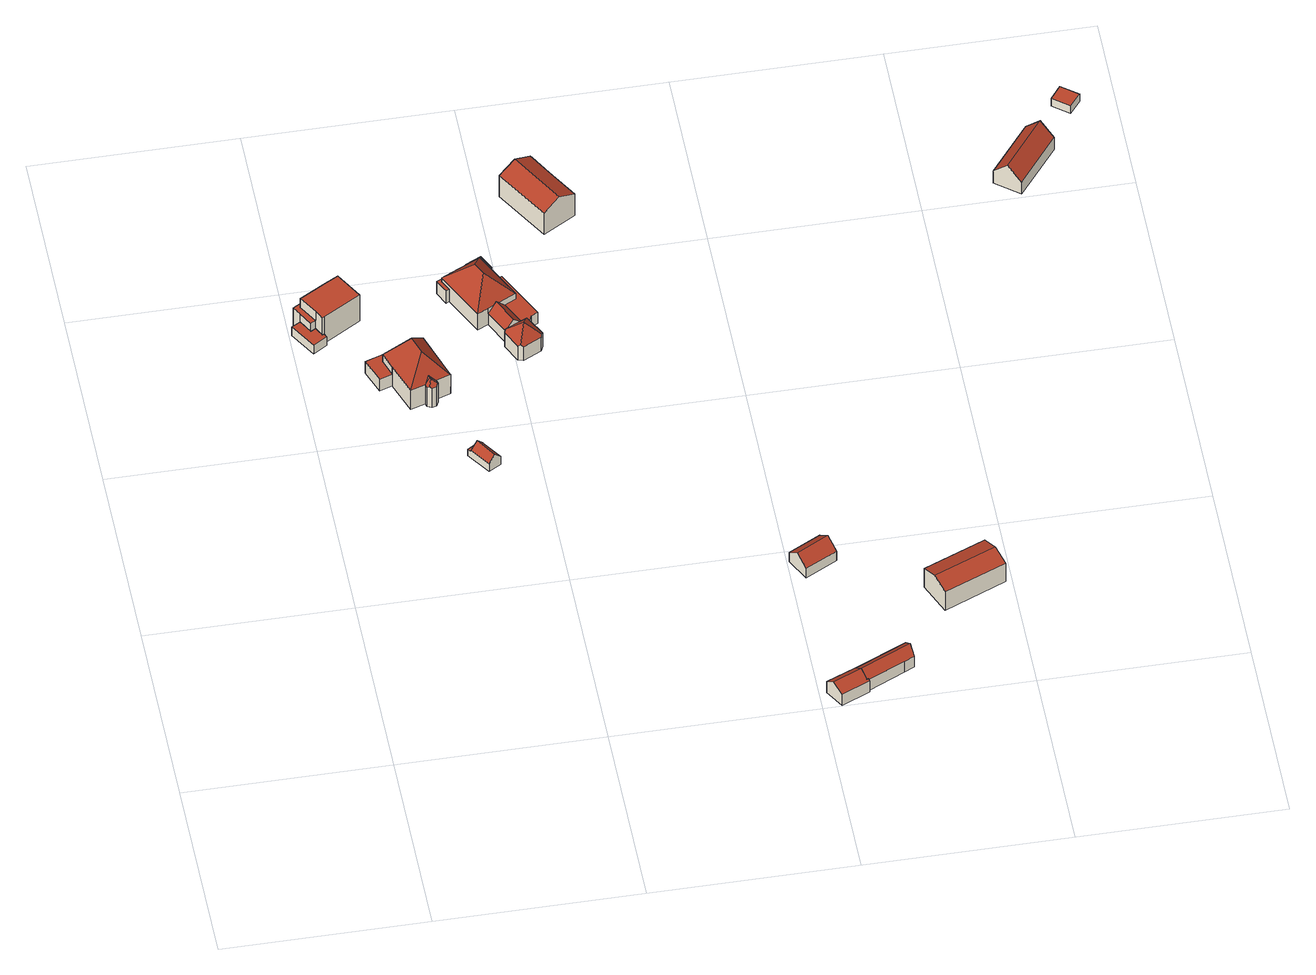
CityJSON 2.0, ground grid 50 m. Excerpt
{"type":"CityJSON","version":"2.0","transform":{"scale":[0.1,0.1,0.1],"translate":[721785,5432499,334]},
"CityObjects":{
"building1":{"type":"Building","attributes":{"Gemeindeschluessel":"09362000","HoeheDach":"337.621","HoeheGrund":"334.670","Methode":"1000","NiedrigsteTraufeDesGebaeudes":"337.621","Geometrietyp2DReferenz":"3000","measuredHeight":2.95,"function":"31001_2000","roofType":"1000"},"geometry":[{"type":"Solid","lod":"2","boundaries":[[[[0,1,2,3]],[[2,4,5,6,7,8,9,3]],[[10,11,9,8]],[[12,13,5,4]],[[14,15,7,6]],[[11,0,3,9]],[[13,14,6,5]],[[0,11,10,15,14,13,12,1]],[[1,12,4,2]],[[15,10,8,7]]]],"semantics":{"surfaces":[{"type":"WallSurface","Flaeche":"7.631","Z_MAX":"2.951","Z_MAX_ASL":"337.621","Z_MIN":"0.000","Z_MIN_ASL":"334.670"},{"type":"GroundSurface","Flaeche":"24.225","Z_MAX":"0.000","Z_MAX_ASL":"334.670","Z_MIN":"0.000","Z_MIN_ASL":"334.670"},{"type":"WallSurface","Flaeche":"11.327","Z_MAX":"2.951","Z_MAX_ASL":"337.621","Z_MIN":"0.000","Z_MIN_ASL":"334.670"},{"type":"WallSurface","Flaeche":"3.471","Z_MAX":"2.951","Z_MAX_ASL":"337.621","Z_MIN":"0.000","Z_MIN_ASL":"334.670"},{"type":"WallSurface","Flaeche":"22.497","Z_MAX":"2.951","Z_MAX_ASL":"337.621","Z_MIN":"0.000","Z_MIN_ASL":"334.670"},{"type":"WallSurface","Flaeche":"4.001","Z_MAX":"2.951","Z_MAX_ASL":"337.621","Z_MIN":"0.000","Z_MIN_ASL":"334.670"},{"type":"WallSurface","Flaeche":"12.254","Z_MAX":"2.951","Z_MAX_ASL":"337.621","Z_MIN":"0.000","Z_MIN_ASL":"334.670"},{"type":"RoofSurface","Dachneigung":"90.000","Dachorientierung":"-1.000","Flaeche":"24.225","Z_MAX":"2.951","Z_MAX_ASL":"337.621","Z_MIN":"2.951","Z_MIN_ASL":"337.621"},{"type":"WallSurface","Flaeche":"1.031","Z_MAX":"2.951","Z_MAX_ASL":"337.621","Z_MIN":"0.000","Z_MIN_ASL":"334.670"},{"type":"WallSurface","Flaeche":"7.288","Z_MAX":"2.951","Z_MAX_ASL":"337.621","Z_MIN":"0.000","Z_MIN_ASL":"334.670"}],"values":[[0,1,2,3,4,5,6,7,8,9]]}}]},
"building2":{"type":"Building","attributes":{"Gemeindeschluessel":"09362000","HoeheDach":"343.260","HoeheGrund":"334.460","Methode":"2000","NiedrigsteTraufeDesGebaeudes":"340.330","Geometrietyp2DReferenz":"3000","measuredHeight":8.8,"function":"31001_1000","roofType":"1000"},"address":[{"Country":"Germany","Locality":"Regensburg","ThoroughfareName":"Mattinger Straße 30"}],"geometry":[{"type":"Solid","lod":"2","boundaries":[[[[16,17,18,19]],[[20,21,22,23]],[[19,24,25,26,27,28,29,30,31,16]],[[23,22,32,18]],[[19,18,32,33,24]],[[34,35,20,23,18,17,36]],[[31,36,17,16]],[[27,37,21,20,28]],[[24,33,38,25]],[[28,20,35,29]],[[37,39,38,33,32,22,21]],[[29,35,34,30]],[[26,39,37,27]],[[25,38,39,26]],[[30,34,36,31]]]],"semantics":{"surfaces":[{"type":"WallSurface","Flaeche":"5.881","Z_MAX":"5.870","Z_MAX_ASL":"340.330","Z_MIN":"0.000","Z_MIN_ASL":"334.460"},{"type":"WallSurface","Flaeche":"15.522","Z_MAX":"8.800","Z_MAX_ASL":"343.260","Z_MIN":"5.870","Z_MIN_ASL":"340.330"},{"type":"GroundSurface","Flaeche":"104.095","Z_MAX":"0.000","Z_MAX_ASL":"334.460","Z_MIN":"0.000","Z_MIN_ASL":"334.460"},{"type":"WallSurface","Flaeche":"22.346","Z_MAX":"8.800","Z_MAX_ASL":"343.260","Z_MIN":"5.870","Z_MIN_ASL":"340.330"},{"type":"WallSurface","Flaeche":"31.174","Z_MAX":"8.800","Z_MAX_ASL":"343.260","Z_MIN":"0.000","Z_MIN_ASL":"334.460"},{"type":"RoofSurface","Dachneigung":"90.000","Dachorientierung":"-1.000","Flaeche":"16.166","Z_MAX":"5.870","Z_MAX_ASL":"340.330","Z_MIN":"5.870","Z_MIN_ASL":"340.330"},{"type":"WallSurface","Flaeche":"52.749","Z_MAX":"5.870","Z_MAX_ASL":"340.330","Z_MIN":"0.000","Z_MIN_ASL":"334.460"},{"type":"WallSurface","Flaeche":"22.751","Z_MAX":"8.800","Z_MAX_ASL":"343.260","Z_MIN":"0.000","Z_MIN_ASL":"334.460"},{"type":"WallSurface","Flaeche":"69.196","Z_MAX":"8.800","Z_MAX_ASL":"343.260","Z_MIN":"0.000","Z_MIN_ASL":"334.460"},{"type":"WallSurface","Flaeche":"7.956","Z_MAX":"5.870","Z_MAX_ASL":"340.330","Z_MIN":"0.000","Z_MIN_ASL":"334.460"},{"type":"RoofSurface","Dachneigung":"90.000","Dachorientierung":"-1.000","Flaeche":"87.929","Z_MAX":"8.800","Z_MAX_ASL":"343.260","Z_MIN":"8.800","Z_MIN_ASL":"343.260"},{"type":"WallSurface","Flaeche":"22.528","Z_MAX":"5.870","Z_MAX_ASL":"340.330","Z_MIN":"0.000","Z_MIN_ASL":"334.460"},{"type":"WallSurface","Flaeche":"3.070","Z_MAX":"8.800","Z_MAX_ASL":"343.260","Z_MIN":"0.000","Z_MIN_ASL":"334.460"},{"type":"WallSurface","Flaeche":"95.140","Z_MAX":"8.800","Z_MAX_ASL":"343.260","Z_MIN":"0.000","Z_MIN_ASL":"334.460"},{"type":"WallSurface","Flaeche":"14.441","Z_MAX":"5.870","Z_MAX_ASL":"340.330","Z_MIN":"0.000","Z_MIN_ASL":"334.460"}],"values":[[0,1,2,3,4,5,6,7,8,9,10,11,12,13,14]]}}]},
"building3":{"type":"Building","attributes":{"Gemeindeschluessel":"09362000","HoeheDach":"347.550","HoeheGrund":"334.550","Methode":"2000","NiedrigsteTraufeDesGebaeudes":"338.400","Geometrietyp2DReferenz":"3000","measuredHeight":13,"function":"31001_1000","roofType":"3200"},"address":[{"Country":"Germany","Locality":"Regensburg","ThoroughfareName":"Mattinger Straße 28"}],"geometry":[{"type":"Solid","lod":"2","boundaries":[[[[40,41,42,43]],[[44,45,46,47]],[[48,49,42,41,50]],[[51,52,53,54]],[[55,56,57,58]],[[59,60,61,62]],[[40,43,63,64,65,60,59,66,67,68,69,51,54,70]],[[61,71,72,73,45,44,62]],[[74,75,48,50,61]],[[67,66,76,77,78,79]],[[63,43,42,49,80]],[[70,54,53,46,45,73]],[[67,79,81,68]],[[51,69,82,58,57,52]],[[47,46,53,52,57,56]],[[50,41,72,71]],[[65,74,61,60]],[[66,59,62,76]],[[83,80,49,48,75]],[[79,78,55,58,82,81]],[[83,64,63,80]],[[65,64,83,75,74]],[[78,77,56,55]],[[50,71,61]],[[77,76,62,44,47,56]],[[40,70,73,72,41]],[[68,81,82,69]]]],"semantics":{"surfaces":[{"type":"WallSurface","Flaeche":"6.538","Z_MAX":"6.479","Z_MAX_ASL":"341.029","Z_MIN":"0.000","Z_MIN_ASL":"334.550"},{"type":"RoofSurface","Dachneigung":"38.665","Dachorientierung":"73.502","Flaeche":"74.235","Z_MAX":"13.000","Z_MAX_ASL":"347.550","Z_MIN":"6.463","Z_MIN_ASL":"341.013"},{"type":"RoofSurface","Dachneigung":"42.443","Dachorientierung":"73.497","Flaeche":"1.850","Z_MAX":"8.000","Z_MAX_ASL":"342.550","Z_MIN":"6.472","Z_MIN_ASL":"341.022"},{"type":"WallSurface","Flaeche":"55.305","Z_MAX":"6.424","Z_MAX_ASL":"340.974","Z_MIN":"0.000","Z_MIN_ASL":"334.550"},{"type":"WallSurface","Flaeche":"4.811","Z_MAX":"6.400","Z_MAX_ASL":"340.950","Z_MIN":"3.850","Z_MIN_ASL":"338.400"},{"type":"WallSurface","Flaeche":"24.737","Z_MAX":"6.476","Z_MAX_ASL":"341.026","Z_MIN":"0.000","Z_MIN_ASL":"334.550"},{"type":"GroundSurface","Flaeche":"167.941","Z_MAX":"0.000","Z_MAX_ASL":"334.550","Z_MIN":"0.000","Z_MIN_ASL":"334.550"},{"type":"RoofSurface","Dachneigung":"32.446","Dachorientierung":"163.600","Flaeche":"38.440","Z_MAX":"13.000","Z_MAX_ASL":"347.550","Z_MIN":"6.400","Z_MIN_ASL":"340.950"},{"type":"RoofSurface","Dachneigung":"42.444","Dachorientierung":"253.502","Flaeche":"1.860","Z_MAX":"8.000","Z_MAX_ASL":"342.550","Z_MIN":"6.476","Z_MIN_ASL":"341.026"},{"type":"WallSurface","Flaeche":"13.420","Z_MAX":"6.463","Z_MAX_ASL":"341.013","Z_MIN":"0.000","Z_MIN_ASL":"334.550"},{"type":"WallSurface","Flaeche":"7.789","Z_MAX":"6.880","Z_MAX_ASL":"341.430","Z_MIN":"0.000","Z_MIN_ASL":"334.550"},{"type":"WallSurface","Flaeche":"84.652","Z_MAX":"6.463","Z_MAX_ASL":"341.013","Z_MIN":"0.000","Z_MIN_ASL":"334.550"},{"type":"WallSurface","Flaeche":"25.412","Z_MAX":"3.850","Z_MAX_ASL":"338.400","Z_MIN":"0.000","Z_MIN_ASL":"334.550"},{"type":"WallSurface","Flaeche":"7.946","Z_MAX":"6.424","Z_MAX_ASL":"340.974","Z_MIN":"0.000","Z_MIN_ASL":"334.550"},{"type":"RoofSurface","Dachneigung":"32.446","Dachorientierung":"343.599","Flaeche":"41.178","Z_MAX":"13.000","Z_MAX_ASL":"347.550","Z_MIN":"6.400","Z_MIN_ASL":"340.950"},{"type":"RoofSurface","Dachneigung":"42.446","Dachorientierung":"73.737","Flaeche":"1.106","Z_MAX":"8.004","Z_MAX_ASL":"342.554","Z_MIN":"6.400","Z_MIN_ASL":"340.950"},{"type":"WallSurface","Flaeche":"6.619","Z_MAX":"6.476","Z_MAX_ASL":"341.026","Z_MIN":"0.000","Z_MIN_ASL":"334.550"},{"type":"WallSurface","Flaeche":"55.115","Z_MAX":"6.463","Z_MAX_ASL":"341.013","Z_MIN":"0.000","Z_MIN_ASL":"334.550"},{"type":"RoofSurface","Dachneigung":"46.737","Dachorientierung":"163.600","Flaeche":"2.680","Z_MAX":"8.000","Z_MAX_ASL":"342.550","Z_MIN":"6.447","Z_MIN_ASL":"340.997"},{"type":"RoofSurface","Dachneigung":"90.000","Dachorientierung":"-1.000","Flaeche":"26.284","Z_MAX":"3.850","Z_MAX_ASL":"338.400","Z_MIN":"3.850","Z_MIN_ASL":"338.400"},{"type":"WallSurface","Flaeche":"7.388","Z_MAX":"6.451","Z_MAX_ASL":"341.001","Z_MIN":"0.000","Z_MIN_ASL":"334.550"},{"type":"WallSurface","Flaeche":"7.761","Z_MAX":"6.878","Z_MAX_ASL":"341.428","Z_MIN":"0.000","Z_MIN_ASL":"334.550"},{"type":"WallSurface","Flaeche":"11.639","Z_MAX":"6.400","Z_MAX_ASL":"340.950","Z_MIN":"3.850","Z_MIN_ASL":"338.400"},{"type":"RoofSurface","Dachneigung":"42.671","Dachorientierung":"252.630","Flaeche":"1.101","Z_MAX":"8.004","Z_MAX_ASL":"342.554","Z_MIN":"6.413","Z_MIN_ASL":"340.963"},{"type":"RoofSurface","Dachneigung":"38.665","Dachorientierung":"253.502","Flaeche":"74.613","Z_MAX":"13.000","Z_MAX_ASL":"347.550","Z_MIN":"6.400","Z_MIN_ASL":"340.950"},{"type":"WallSurface","Flaeche":"24.433","Z_MAX":"6.472","Z_MAX_ASL":"341.022","Z_MIN":"0.000","Z_MIN_ASL":"334.550"},{"type":"WallSurface","Flaeche":"20.356","Z_MAX":"3.850","Z_MAX_ASL":"338.400","Z_MIN":"0.000","Z_MIN_ASL":"334.550"}],"values":[[0,1,2,3,4,5,6,7,8,9,10,11,12,13,14,15,16,17,18,19,20,21,22,23,24,25,26]]}}]},
"building4":{"type":"Building","attributes":{"Gemeindeschluessel":"09362000","HoeheDach":"339.070","HoeheGrund":"334.530","Methode":"2000","NiedrigsteTraufeDesGebaeudes":"336.510","Geometrietyp2DReferenz":"3000","measuredHeight":4.54,"function":"31001_2000","roofType":"3100"},"geometry":[{"type":"Solid","lod":"2","boundaries":[[[[84,85,86,87]],[[88,89,85,90]],[[91,92,93,94]],[[95,87,86,92,91]],[[96,97,88,90,98,99]],[[97,96,100,95,91,94]],[[100,101,87,95]],[[98,84,87,101,99]],[[97,94,93,89,88]],[[96,99,101,100]],[[89,93,92,86,85]],[[98,90,85,84]]]],"semantics":{"surfaces":[{"type":"WallSurface","Flaeche":"2.672","Z_MAX":"4.540","Z_MAX_ASL":"339.070","Z_MIN":"1.980","Z_MIN_ASL":"336.510"},{"type":"RoofSurface","Dachneigung":"42.240","Dachorientierung":"237.029","Flaeche":"15.946","Z_MAX":"4.540","Z_MAX_ASL":"339.070","Z_MIN":"2.517","Z_MIN_ASL":"337.047"},{"type":"WallSurface","Flaeche":"15.210","Z_MAX":"2.575","Z_MAX_ASL":"337.105","Z_MIN":"0.000","Z_MIN_ASL":"334.530"},{"type":"WallSurface","Flaeche":"0.555","Z_MAX":"2.801","Z_MAX_ASL":"337.331","Z_MIN":"0.000","Z_MIN_ASL":"334.530"},{"type":"WallSurface","Flaeche":"17.421","Z_MAX":"2.596","Z_MAX_ASL":"337.126","Z_MIN":"0.000","Z_MIN_ASL":"334.530"},{"type":"GroundSurface","Flaeche":"25.378","Z_MAX":"0.000","Z_MAX_ASL":"334.530","Z_MIN":"0.000","Z_MIN_ASL":"334.530"},{"type":"WallSurface","Flaeche":"2.332","Z_MAX":"1.980","Z_MAX_ASL":"336.510","Z_MIN":"0.000","Z_MIN_ASL":"334.530"},{"type":"RoofSurface","Dachneigung":"90.000","Dachorientierung":"-1.000","Flaeche":"3.930","Z_MAX":"1.980","Z_MAX_ASL":"336.510","Z_MIN":"1.980","Z_MIN_ASL":"336.510"},{"type":"WallSurface","Flaeche":"12.749","Z_MAX":"4.540","Z_MAX_ASL":"339.070","Z_MIN":"0.000","Z_MIN_ASL":"334.530"},{"type":"WallSurface","Flaeche":"6.862","Z_MAX":"1.980","Z_MAX_ASL":"336.510","Z_MIN":"0.000","Z_MIN_ASL":"334.530"},{"type":"RoofSurface","Dachneigung":"42.246","Dachorientierung":"57.030","Flaeche":"15.954","Z_MAX":"4.540","Z_MAX_ASL":"339.070","Z_MIN":"2.535","Z_MIN_ASL":"337.065"},{"type":"WallSurface","Flaeche":"2.847","Z_MAX":"4.540","Z_MAX_ASL":"339.070","Z_MIN":"1.980","Z_MIN_ASL":"336.510"}],"values":[[0,1,2,3,4,5,6,7,8,9,10,11]]}}]},
"building5":{"type":"Building","attributes":{"Gemeindeschluessel":"09362000","HoeheDach":"346.490","HoeheGrund":"335.340","Methode":"2000","NiedrigsteTraufeDesGebaeudes":"339.010","Geometrietyp2DReferenz":"3000","measuredHeight":11.15,"function":"31001_1000","roofType":"3200"},"address":[{"Country":"Germany","Locality":"Regensburg","ThoroughfareName":"Mattinger Straße 24"}],"geometry":[{"type":"Solid","lod":"2","boundaries":[[[[102,103,104,105,106,107,108,109,110]],[[111,112,113,114,115,116]],[[109,116,117,110]],[[105,118,119,106]],[[120,105,104,121]],[[122,123,124,125,126,127]],[[128,129,130,131]],[[120,132,133,134,118,105]],[[135,113,112]],[[136,137,138,139]],[[140,141,142,124,143,144]],[[145,140,144,146]],[[122,127,129,128]],[[135,112,147,148,149,150]],[[151,141,140,145]],[[152,153,154,155]],[[146,144,143,156]],[[153,157,115,114,154]],[[158,159,134,133]],[[149,160,150]],[[121,104,103,161]],[[103,102,162,161]],[[112,111,147]],[[147,111,108,107,163,148]],[[164,155,154,114,113,135]],[[134,159,138,137,119,118]],[[165,166,167,115,157]],[[160,149,163,119,137,136]],[[111,116,109,108]],[[127,126,159,158]],[[164,135,150,168]],[[102,110,117,169,170,162]],[[171,172,173,167,166]],[[119,163,107,106]],[[174,168,150,160,136]],[[142,139,125,124]],[[131,130,175,176]],[[176,175,133,132]],[[127,158,133,175,130,129]],[[156,143,124,123]],[[163,149,148]],[[171,166,165,177]],[[170,169,173,172]],[[151,174,136,139,142,141]],[[125,139,138,159,126]],[[152,177,165,157,153]],[[162,170,172,171,177,152,155,164,168,174,151,145,146,156,123,122,128,131,176,132,120,121,161]],[[167,173,169,117,116,115]]]],"semantics":{"surfaces":[{"type":"RoofSurface","Dachneigung":"90.000","Dachorientierung":"-1.000","Flaeche":"44.828","Z_MAX":"3.670","Z_MAX_ASL":"339.010","Z_MIN":"3.670","Z_MIN_ASL":"339.010"},{"type":"RoofSurface","Dachneigung":"44.352","Dachorientierung":"336.147","Flaeche":"17.403","Z_MAX":"8.089","Z_MAX_ASL":"343.429","Z_MIN":"4.489","Z_MIN_ASL":"339.829"},{"type":"WallSurface","Flaeche":"0.922","Z_MAX":"4.489","Z_MAX_ASL":"339.829","Z_MIN":"3.670","Z_MIN_ASL":"339.010"},{"type":"WallSurface","Flaeche":"13.630","Z_MAX":"5.450","Z_MAX_ASL":"340.790","Z_MIN":"3.670","Z_MIN_ASL":"339.010"},{"type":"WallSurface","Flaeche":"5.981","Z_MAX":"3.670","Z_MAX_ASL":"339.010","Z_MIN":"0.000","Z_MIN_ASL":"335.340"},{"type":"WallSurface","Flaeche":"25.787","Z_MAX":"5.460","Z_MAX_ASL":"340.800","Z_MIN":"0.000","Z_MIN_ASL":"335.340"},{"type":"WallSurface","Flaeche":"17.563","Z_MAX":"4.100","Z_MAX_ASL":"339.440","Z_MIN":"0.000","Z_MIN_ASL":"335.340"},{"type":"WallSurface","Flaeche":"17.646","Z_MAX":"5.453","Z_MAX_ASL":"340.793","Z_MIN":"0.000","Z_MIN_ASL":"335.340"},{"type":"WallSurface","Flaeche":"0.276","Z_MAX":"4.489","Z_MAX_ASL":"339.829","Z_MIN":"3.713","Z_MIN_ASL":"339.053"},{"type":"RoofSurface","Dachneigung":"43.381","Dachorientierung":"246.180","Flaeche":"67.972","Z_MAX":"11.150","Z_MAX_ASL":"346.490","Z_MIN":"5.450","Z_MIN_ASL":"340.790"},{"type":"RoofSurface","Dachneigung":"90.000","Dachorientierung":"-1.000","Flaeche":"5.643","Z_MAX":"4.100","Z_MAX_ASL":"339.440","Z_MIN":"4.100","Z_MIN_ASL":"339.440"},{"type":"WallSurface","Flaeche":"15.403","Z_MAX":"4.100","Z_MAX_ASL":"339.440","Z_MIN":"0.000","Z_MIN_ASL":"335.340"},{"type":"WallSurface","Flaeche":"4.625","Z_MAX":"4.100","Z_MAX_ASL":"339.440","Z_MIN":"0.000","Z_MIN_ASL":"335.340"},{"type":"RoofSurface","Dachneigung":"42.517","Dachorientierung":"246.180","Flaeche":"23.861","Z_MAX":"6.270","Z_MAX_ASL":"341.610","Z_MIN":"3.705","Z_MIN_ASL":"339.045"},{"type":"WallSurface","Flaeche":"3.451","Z_MAX":"4.100","Z_MAX_ASL":"339.440","Z_MIN":"0.000","Z_MIN_ASL":"335.340"},{"type":"WallSurface","Flaeche":"22.699","Z_MAX":"4.535","Z_MAX_ASL":"339.875","Z_MIN":"0.000","Z_MIN_ASL":"335.340"},{"type":"WallSurface","Flaeche":"15.370","Z_MAX":"4.100","Z_MAX_ASL":"339.440","Z_MIN":"0.000","Z_MIN_ASL":"335.340"},{"type":"RoofSurface","Dachneigung":"44.476","Dachorientierung":"246.180","Flaeche":"16.835","Z_MAX":"8.089","Z_MAX_ASL":"343.429","Z_MIN":"4.489","Z_MIN_ASL":"339.829"},{"type":"WallSurface","Flaeche":"4.235","Z_MAX":"5.453","Z_MAX_ASL":"340.793","Z_MIN":"4.100","Z_MIN_ASL":"339.440"},{"type":"WallSurface","Flaeche":"1.395","Z_MAX":"5.450","Z_MAX_ASL":"340.790","Z_MIN":"3.705","Z_MIN_ASL":"339.045"},{"type":"WallSurface","Flaeche":"51.546","Z_MAX":"3.670","Z_MAX_ASL":"339.010","Z_MIN":"0.000","Z_MIN_ASL":"335.340"},{"type":"WallSurface","Flaeche":"6.901","Z_MAX":"3.670","Z_MAX_ASL":"339.010","Z_MIN":"0.000","Z_MIN_ASL":"335.340"},{"type":"WallSurface","Flaeche":"2.907","Z_MAX":"6.270","Z_MAX_ASL":"341.610","Z_MIN":"4.489","Z_MIN_ASL":"339.829"},{"type":"RoofSurface","Dachneigung":"42.517","Dachorientierung":"66.180","Flaeche":"24.226","Z_MAX":"6.270","Z_MAX_ASL":"341.610","Z_MIN":"3.670","Z_MIN_ASL":"339.010"},{"type":"WallSurface","Flaeche":"6.736","Z_MAX":"5.022","Z_MAX_ASL":"340.362","Z_MIN":"0.000","Z_MIN_ASL":"335.340"},{"type":"RoofSurface","Dachneigung":"43.381","Dachorientierung":"66.180","Flaeche":"67.973","Z_MAX":"11.150","Z_MAX_ASL":"346.490","Z_MIN":"5.450","Z_MIN_ASL":"340.790"},{"type":"RoofSurface","Dachneigung":"44.351","Dachorientierung":"156.147","Flaeche":"16.987","Z_MAX":"8.089","Z_MAX_ASL":"343.429","Z_MIN":"4.489","Z_MIN_ASL":"339.829"},{"type":"RoofSurface","Dachneigung":"43.234","Dachorientierung":"156.148","Flaeche":"42.141","Z_MAX":"11.150","Z_MAX_ASL":"346.490","Z_MIN":"5.450","Z_MIN_ASL":"340.790"},{"type":"WallSurface","Flaeche":"1.358","Z_MAX":"4.489","Z_MAX_ASL":"339.829","Z_MIN":"3.670","Z_MIN_ASL":"339.010"},{"type":"WallSurface","Flaeche":"4.232","Z_MAX":"5.450","Z_MAX_ASL":"340.790","Z_MIN":"4.100","Z_MIN_ASL":"339.440"},{"type":"WallSurface","Flaeche":"25.473","Z_MAX":"3.713","Z_MAX_ASL":"339.053","Z_MIN":"0.000","Z_MIN_ASL":"335.340"},{"type":"WallSurface","Flaeche":"8.485","Z_MAX":"4.513","Z_MAX_ASL":"339.853","Z_MIN":"0.000","Z_MIN_ASL":"335.340"},{"type":"WallSurface","Flaeche":"6.825","Z_MAX":"5.008","Z_MAX_ASL":"340.348","Z_MIN":"0.000","Z_MIN_ASL":"335.340"},{"type":"WallSurface","Flaeche":"7.042","Z_MAX":"5.450","Z_MAX_ASL":"340.790","Z_MIN":"3.670","Z_MIN_ASL":"339.010"},{"type":"WallSurface","Flaeche":"15.790","Z_MAX":"5.452","Z_MAX_ASL":"340.792","Z_MIN":"0.000","Z_MIN_ASL":"335.340"},{"type":"WallSurface","Flaeche":"3.944","Z_MAX":"5.460","Z_MAX_ASL":"340.800","Z_MIN":"4.100","Z_MIN_ASL":"339.440"},{"type":"WallSurface","Flaeche":"17.568","Z_MAX":"4.100","Z_MAX_ASL":"339.440","Z_MIN":"0.000","Z_MIN_ASL":"335.340"},{"type":"WallSurface","Flaeche":"4.700","Z_MAX":"4.100","Z_MAX_ASL":"339.440","Z_MIN":"0.000","Z_MIN_ASL":"335.340"},{"type":"RoofSurface","Dachneigung":"90.000","Dachorientierung":"-1.000","Flaeche":"8.461","Z_MAX":"4.100","Z_MAX_ASL":"339.440","Z_MIN":"4.100","Z_MIN_ASL":"339.440"},{"type":"WallSurface","Flaeche":"3.489","Z_MAX":"4.100","Z_MAX_ASL":"339.440","Z_MIN":"0.000","Z_MIN_ASL":"335.340"},{"type":"WallSurface","Flaeche":"0.616","Z_MAX":"6.270","Z_MAX_ASL":"341.610","Z_MIN":"5.450","Z_MIN_ASL":"340.790"},{"type":"WallSurface","Flaeche":"22.638","Z_MAX":"4.506","Z_MAX_ASL":"339.846","Z_MIN":"0.000","Z_MIN_ASL":"335.340"},{"type":"WallSurface","Flaeche":"21.942","Z_MAX":"4.513","Z_MAX_ASL":"339.853","Z_MIN":"0.000","Z_MIN_ASL":"335.340"},{"type":"WallSurface","Flaeche":"64.618","Z_MAX":"5.452","Z_MAX_ASL":"340.792","Z_MIN":"0.000","Z_MIN_ASL":"335.340"},{"type":"RoofSurface","Dachneigung":"43.234","Dachorientierung":"336.147","Flaeche":"42.093","Z_MAX":"11.150","Z_MAX_ASL":"346.490","Z_MIN":"5.450","Z_MIN_ASL":"340.790"},{"type":"WallSurface","Flaeche":"6.820","Z_MAX":"5.015","Z_MAX_ASL":"340.355","Z_MIN":"0.000","Z_MIN_ASL":"335.340"},{"type":"GroundSurface","Flaeche":"290.465","Z_MAX":"0.000","Z_MAX_ASL":"335.340","Z_MIN":"0.000","Z_MIN_ASL":"335.340"},{"type":"RoofSurface","Dachneigung":"44.477","Dachorientierung":"66.181","Flaeche":"17.307","Z_MAX":"8.089","Z_MAX_ASL":"343.429","Z_MIN":"4.489","Z_MIN_ASL":"339.829"}],"values":[[0,1,2,3,4,5,6,7,8,9,10,11,12,13,14,15,16,17,18,19,20,21,22,23,24,25,26,27,28,29,30,31,32,33,34,35,36,37,38,39,40,41,42,43,44,45,46,47]]}}]},
"building6":{"type":"Building","attributes":{"Gemeindeschluessel":"09362000","HoeheDach":"340.210","HoeheGrund":"334.670","Methode":"1000","NiedrigsteTraufeDesGebaeudes":"338.390","Geometrietyp2DReferenz":"3000","measuredHeight":5.54,"function":"31001_2000","roofType":"3100"},"geometry":[{"type":"Solid","lod":"2","boundaries":[[[[178,179,180,181]],[[182,179,178,183,184,185]],[[186,187,185,184,188]],[[183,178,181,189,190]],[[190,188,184,183]],[[182,185,187,191]],[[190,189,186,188]],[[180,179,182,191]],[[187,186,189,181,180,191]]]],"semantics":{"surfaces":[{"type":"WallSurface","Flaeche":"1.156","Z_MAX":"4.117","Z_MAX_ASL":"338.787","Z_MIN":"0.000","Z_MIN_ASL":"334.670"},{"type":"RoofSurface","Dachneigung":"58.632","Dachorientierung":"156.961","Flaeche":"25.738","Z_MAX":"5.540","Z_MAX_ASL":"340.210","Z_MIN":"3.720","Z_MIN_ASL":"338.390"},{"type":"WallSurface","Flaeche":"25.039","Z_MAX":"5.540","Z_MAX_ASL":"340.210","Z_MIN":"0.000","Z_MIN_ASL":"334.670"},{"type":"WallSurface","Flaeche":"22.245","Z_MAX":"5.540","Z_MAX_ASL":"340.210","Z_MIN":"0.000","Z_MIN_ASL":"334.670"},{"type":"RoofSurface","Dachneigung":"52.952","Dachorientierung":"336.962","Flaeche":"22.684","Z_MAX":"5.540","Z_MAX_ASL":"340.210","Z_MIN":"3.759","Z_MIN_ASL":"338.429"},{"type":"WallSurface","Flaeche":"27.871","Z_MAX":"3.742","Z_MAX_ASL":"338.412","Z_MIN":"0.000","Z_MIN_ASL":"334.670"},{"type":"WallSurface","Flaeche":"29.394","Z_MAX":"3.759","Z_MAX_ASL":"338.429","Z_MIN":"0.000","Z_MIN_ASL":"334.670"},{"type":"WallSurface","Flaeche":"2.337","Z_MAX":"4.104","Z_MAX_ASL":"338.774","Z_MIN":"0.000","Z_MIN_ASL":"334.670"},{"type":"GroundSurface","Flaeche":"40.081","Z_MAX":"0.000","Z_MAX_ASL":"334.670","Z_MIN":"0.000","Z_MIN_ASL":"334.670"}],"values":[[0,1,2,3,4,5,6,7,8]]}}]},
"building7":{"type":"Building","attributes":{"Gemeindeschluessel":"09362000","HoeheDach":"344.410","HoeheGrund":"335.050","Methode":"1000","NiedrigsteTraufeDesGebaeudes":"342.212","Geometrietyp2DReferenz":"3000","measuredHeight":9.36,"function":"31001_1000","roofType":"3100"},"address":[{"Country":"Germany","Locality":"Regensburg","ThoroughfareName":"Mattinger Straße 22"}],"geometry":[{"type":"Solid","lod":"2","boundaries":[[[[192,193,194,195]],[[195,194,196,197]],[[198,199,200,201]],[[201,200,202,193,192]],[[199,203,202,200]],[[201,192,195,197,204,198]],[[197,196,205,204]],[[203,205,196,194,193,202]],[[204,205,203,199,198]]]],"semantics":{"surfaces":[{"type":"WallSurface","Flaeche":"5.264","Z_MAX":"7.175","Z_MAX_ASL":"342.225","Z_MIN":"0.000","Z_MIN_ASL":"335.050"},{"type":"WallSurface","Flaeche":"43.003","Z_MAX":"7.167","Z_MAX_ASL":"342.217","Z_MIN":"0.000","Z_MIN_ASL":"335.050"},{"type":"WallSurface","Flaeche":"112.989","Z_MAX":"7.162","Z_MAX_ASL":"342.212","Z_MIN":"0.000","Z_MIN_ASL":"335.050"},{"type":"WallSurface","Flaeche":"76.438","Z_MAX":"9.360","Z_MAX_ASL":"344.410","Z_MIN":"0.000","Z_MIN_ASL":"335.050"},{"type":"RoofSurface","Dachneigung":"64.643","Dachorientierung":"239.618","Flaeche":"80.948","Z_MAX":"9.360","Z_MAX_ASL":"344.410","Z_MIN":"7.162","Z_MIN_ASL":"342.212"},{"type":"GroundSurface","Flaeche":"146.121","Z_MAX":"0.000","Z_MAX_ASL":"335.050","Z_MIN":"0.000","Z_MIN_ASL":"335.050"},{"type":"WallSurface","Flaeche":"64.684","Z_MAX":"7.166","Z_MAX_ASL":"342.216","Z_MIN":"0.000","Z_MIN_ASL":"335.050"},{"type":"RoofSurface","Dachneigung":"64.639","Dachorientierung":"59.620","Flaeche":"80.754","Z_MAX":"9.360","Z_MAX_ASL":"344.410","Z_MIN":"7.165","Z_MIN_ASL":"342.215"},{"type":"WallSurface","Flaeche":"76.562","Z_MAX":"9.360","Z_MAX_ASL":"344.410","Z_MIN":"0.000","Z_MIN_ASL":"335.050"}],"values":[[0,1,2,3,4,5,6,7,8]]}}]},
"building8":{"type":"Building","attributes":{"Gemeindeschluessel":"09362000","HoeheDach":"340.190","HoeheGrund":"334.720","Methode":"2000","NiedrigsteTraufeDesGebaeudes":"338.271","Geometrietyp2DReferenz":"3000","measuredHeight":5.47,"function":"31001_2000","roofType":"3100"},"geometry":[{"type":"Solid","lod":"2","boundaries":[[[[206,207,208,209,210,183]],[[211,212,210,209,213]],[[189,214,212,211]],[[181,206,183,214,189]],[[213,209,208,215]],[[215,208,207,180]],[[211,213,215,180,181,189]],[[183,210,212,214]],[[180,207,206,181]]]],"semantics":{"surfaces":[{"type":"RoofSurface","Dachneigung":"50.951","Dachorientierung":"155.108","Flaeche":"40.800","Z_MAX":"5.470","Z_MAX_ASL":"340.190","Z_MIN":"3.553","Z_MIN_ASL":"338.273"},{"type":"WallSurface","Flaeche":"21.529","Z_MAX":"5.470","Z_MAX_ASL":"340.190","Z_MIN":"0.000","Z_MIN_ASL":"334.720"},{"type":"WallSurface","Flaeche":"49.864","Z_MAX":"3.551","Z_MAX_ASL":"338.271","Z_MIN":"0.000","Z_MIN_ASL":"334.720"},{"type":"WallSurface","Flaeche":"21.212","Z_MAX":"5.470","Z_MAX_ASL":"340.190","Z_MIN":"0.000","Z_MIN_ASL":"334.720"},{"type":"WallSurface","Flaeche":"9.822","Z_MAX":"3.591","Z_MAX_ASL":"338.311","Z_MIN":"0.000","Z_MIN_ASL":"334.720"},{"type":"WallSurface","Flaeche":"36.404","Z_MAX":"3.559","Z_MAX_ASL":"338.279","Z_MIN":"0.000","Z_MIN_ASL":"334.720"},{"type":"GroundSurface","Flaeche":"64.476","Z_MAX":"0.000","Z_MAX_ASL":"334.720","Z_MIN":"0.000","Z_MIN_ASL":"334.720"},{"type":"RoofSurface","Dachneigung":"50.981","Dachorientierung":"335.103","Flaeche":"42.203","Z_MAX":"5.470","Z_MAX_ASL":"340.190","Z_MIN":"3.551","Z_MIN_ASL":"338.271"},{"type":"WallSurface","Flaeche":"1.004","Z_MAX":"3.583","Z_MAX_ASL":"338.303","Z_MIN":"0.000","Z_MIN_ASL":"334.720"}],"values":[[0,1,2,3,4,5,6,7,8]]}}]},
"building9":{"type":"Building","attributes":{"Gemeindeschluessel":"09362000","HoeheDach":"341.030","HoeheGrund":"335.320","Methode":"1000","NiedrigsteTraufeDesGebaeudes":"338.353","Geometrietyp2DReferenz":"3000","measuredHeight":5.71,"function":"31001_2000","roofType":"3100","storeysAboveGround":1},"geometry":[{"type":"Solid","lod":"2","boundaries":[[[[216,217,218,219]],[[220,221,222,223]],[[224,220,223,217,216]],[[219,225,224,216]],[[219,218,222,221,225]],[[223,222,218,217]],[[225,221,220,224]]]],"semantics":{"surfaces":[{"type":"WallSurface","Flaeche":"26.892","Z_MAX":"3.036","Z_MAX_ASL":"338.356","Z_MIN":"0.000","Z_MIN_ASL":"335.320"},{"type":"RoofSurface","Dachneigung":"50.181","Dachorientierung":"152.328","Flaeche":"36.961","Z_MAX":"5.710","Z_MAX_ASL":"341.030","Z_MIN":"3.033","Z_MIN_ASL":"338.353"},{"type":"WallSurface","Flaeche":"28.054","Z_MAX":"5.710","Z_MAX_ASL":"341.030","Z_MIN":"0.000","Z_MIN_ASL":"335.320"},{"type":"GroundSurface","Flaeche":"56.797","Z_MAX":"0.000","Z_MAX_ASL":"335.320","Z_MIN":"0.000","Z_MIN_ASL":"335.320"},{"type":"WallSurface","Flaeche":"28.066","Z_MAX":"5.710","Z_MAX_ASL":"341.030","Z_MIN":"0.000","Z_MIN_ASL":"335.320"},{"type":"RoofSurface","Dachneigung":"50.192","Dachorientierung":"332.329","Flaeche":"36.983","Z_MAX":"5.710","Z_MAX_ASL":"341.030","Z_MIN":"3.036","Z_MIN_ASL":"338.356"},{"type":"WallSurface","Flaeche":"26.842","Z_MAX":"3.037","Z_MAX_ASL":"338.357","Z_MIN":"0.000","Z_MIN_ASL":"335.320"}],"values":[[0,1,2,3,4,5,6]]}}]},
"building10":{"type":"Building","attributes":{"Gemeindeschluessel":"09362000","HoeheDach":"345.275","HoeheGrund":"337.460","Methode":"1000","NiedrigsteTraufeDesGebaeudes":"343.680","Geometrietyp2DReferenz":"3000","measuredHeight":7.82,"function":"31001_1000","roofType":"3100"},"address":[{"Country":"Germany","Locality":"Regensburg","ThoroughfareName":"Mattinger Straße 27"}],"geometry":[{"type":"Solid","lod":"2","boundaries":[[[[226,227,228,229,230]],[[228,231,232,229]],[[233,234,227,226]],[[235,233,226,230]],[[227,234,231,228]],[[230,229,232,235]],[[235,232,231,234,233]]]],"semantics":{"surfaces":[{"type":"WallSurface","Flaeche":"61.709","Z_MAX":"7.815","Z_MAX_ASL":"345.275","Z_MIN":"0.000","Z_MIN_ASL":"337.460"},{"type":"RoofSurface","Dachneigung":"70.060","Dachorientierung":"339.505","Flaeche":"77.257","Z_MAX":"7.815","Z_MAX_ASL":"345.275","Z_MIN":"6.220","Z_MIN_ASL":"343.680"},{"type":"WallSurface","Flaeche":"102.867","Z_MAX":"6.221","Z_MAX_ASL":"343.681","Z_MIN":"0.000","Z_MIN_ASL":"337.460"},{"type":"GroundSurface","Flaeche":"145.296","Z_MAX":"0.000","Z_MAX_ASL":"337.460","Z_MIN":"0.000","Z_MIN_ASL":"337.460"},{"type":"RoofSurface","Dachneigung":"70.061","Dachorientierung":"159.505","Flaeche":"77.304","Z_MAX":"7.815","Z_MAX_ASL":"345.275","Z_MIN":"6.221","Z_MIN_ASL":"343.681"},{"type":"WallSurface","Flaeche":"102.726","Z_MAX":"6.221","Z_MAX_ASL":"343.681","Z_MIN":"0.000","Z_MIN_ASL":"337.460"},{"type":"WallSurface","Flaeche":"61.694","Z_MAX":"7.815","Z_MAX_ASL":"345.275","Z_MIN":"0.000","Z_MIN_ASL":"337.460"}],"values":[[0,1,2,3,4,5,6]]}}]},
"building11":{"type":"Building","attributes":{"Gemeindeschluessel":"09362000","HoeheDach":"349.812","HoeheGrund":"342.040","Methode":"1000","NiedrigsteTraufeDesGebaeudes":"346.004","Geometrietyp2DReferenz":"3000","measuredHeight":7.77,"function":"31001_1000","roofType":"3100"},"address":[{"Country":"Germany","Locality":"Regensburg","ThoroughfareName":"Sinzinger Weg 11"}],"geometry":[{"type":"Solid","lod":"2","boundaries":[[[[236,237,238,239,240]],[[241,242,243,244,245]],[[241,245,236,240]],[[240,239,242,241]],[[237,244,243,238]],[[238,243,242,239]],[[245,244,237,236]]]],"semantics":{"surfaces":[{"type":"WallSurface","Flaeche":"43.946","Z_MAX":"7.772","Z_MAX_ASL":"349.812","Z_MIN":"-0.000","Z_MIN_ASL":"342.040"},{"type":"WallSurface","Flaeche":"44.067","Z_MAX":"7.772","Z_MAX_ASL":"349.812","Z_MIN":"-0.000","Z_MIN_ASL":"342.040"},{"type":"GroundSurface","Flaeche":"119.278","Z_MAX":"-0.000","Z_MAX_ASL":"342.040","Z_MIN":"-0.000","Z_MIN_ASL":"342.040"},{"type":"WallSurface","Flaeche":"63.320","Z_MAX":"3.994","Z_MAX_ASL":"346.035","Z_MIN":"-0.000","Z_MIN_ASL":"342.040"},{"type":"RoofSurface","Dachneigung":"44.639","Dachorientierung":"130.445","Flaeche":"84.901","Z_MAX":"7.772","Z_MAX_ASL":"349.812","Z_MIN":"3.980","Z_MIN_ASL":"346.020"},{"type":"RoofSurface","Dachneigung":"44.639","Dachorientierung":"310.445","Flaeche":"84.856","Z_MAX":"7.772","Z_MAX_ASL":"349.812","Z_MIN":"3.964","Z_MIN_ASL":"346.004"},{"type":"WallSurface","Flaeche":"63.441","Z_MAX":"3.980","Z_MAX_ASL":"346.020","Z_MIN":"-0.000","Z_MIN_ASL":"342.040"}],"values":[[0,1,2,3,4,5,6]]}}]},
"building12":{"type":"Building","attributes":{"Gemeindeschluessel":"09362000","HoeheDach":"345.377","HoeheGrund":"342.920","Methode":"1000","NiedrigsteTraufeDesGebaeudes":"345.377","Geometrietyp2DReferenz":"3000","measuredHeight":2.46,"function":"31001_2000","roofType":"1000"},"geometry":[{"type":"Solid","lod":"2","boundaries":[[[[246,247,248,249]],[[250,251,247,246]],[[249,248,252,253]],[[248,247,251,252]],[[253,252,251,250]],[[253,250,246,249]]]],"semantics":{"surfaces":[{"type":"WallSurface","Flaeche":"10.463","Z_MAX":"2.457","Z_MAX_ASL":"345.377","Z_MIN":"0.000","Z_MIN_ASL":"342.920"},{"type":"WallSurface","Flaeche":"12.416","Z_MAX":"2.457","Z_MAX_ASL":"345.377","Z_MIN":"0.000","Z_MIN_ASL":"342.920"},{"type":"WallSurface","Flaeche":"12.415","Z_MAX":"2.457","Z_MAX_ASL":"345.377","Z_MIN":"0.000","Z_MIN_ASL":"342.920"},{"type":"RoofSurface","Dachneigung":"90.000","Dachorientierung":"-1.000","Flaeche":"21.482","Z_MAX":"2.457","Z_MAX_ASL":"345.377","Z_MIN":"2.457","Z_MIN_ASL":"345.377"},{"type":"WallSurface","Flaeche":"10.428","Z_MAX":"2.457","Z_MAX_ASL":"345.377","Z_MIN":"0.000","Z_MIN_ASL":"342.920"},{"type":"GroundSurface","Flaeche":"21.482","Z_MAX":"0.000","Z_MAX_ASL":"342.920","Z_MIN":"0.000","Z_MIN_ASL":"342.920"}],"values":[[0,1,2,3,4,5]]}}]}
},
"vertices":[
[59,1353,36],[71,1330,36],[71,1330,7],[59,1353,7],[75,1332,7],[80,1322,7],[45,1301,7],[6,1367,7],[28,1379,7],[47,1346,7],[28,1379,36],[47,1346,36],[75,1332,36],[80,1322,36],[45,1301,36],[6,1367,36],
[93,1445,5],[93,1445,63],[98,1437,63],[98,1437,5],[59,1353,63],[59,1353,93],[32,1399,93],[32,1399,63],[129,1454,5],[168,1386,5],[75,1332,5],[71,1330,5],[59,1353,5],[47,1346,5],[28,1379,5],[15,1400,5],[98,1437,93],[129,1454,93],[28,1379,63],[47,1346,63],[15,1400,63],[71,1330,93],[168,1386,93],[75,1332,93],
[297,1112,6],[297,1112,70],[300,1103,70],[300,1103,6],[270,1147,136],[333,1125,70],[291,1248,70],[255,1192,136],[284,1106,86],[298,1098,74],[283,1108,86],[209,1221,6],[209,1221,70],[291,1248,69],[291,1248,6],[191,1215,44],[191,1215,69],[209,1221,69],[209,1221,44],[234,1091,6],[270,1103,6],[270,1103,70],[234,1091,70],[295,1092,6],[284,1088,6],[273,1094,6],[206,1172,6],[174,1161,6],[152,1223,6],[202,1240,6],[333,1124,6],[280,1117,86],[297,1112,69],[333,1124,70],[273,1094,70],[278,1091,74],[206,1172,70],[206,1172,69],[206,1172,44],[174,1161,44],[295,1092,70],[152,1223,44],[202,1240,44],[284,1088,70],
[360,927,25],[360,927,51],[374,935,33],[374,935,25],[377,868,31],[392,877,51],[344,918,30],[375,936,5],[375,936,31],[408,886,31],[408,886,5],[374,935,5],[338,927,5],[377,868,5],[344,918,25],[338,927,25],[367,945,5],[367,945,25],
[551,1292,50],[568,1300,50],[507,1426,50],[492,1419,50],[526,1350,50],[497,1336,50],[528,1275,50],[539,1280,50],[544,1270,50],[521,1271,58],[491,1257,58],[485,1254,58],[483,1247,64],[523,1233,94],[539,1280,58],[544,1270,58],[492,1419,68],[526,1350,68],[492,1419,13],[507,1426,13],[436,1463,13],[393,1442,13],[393,1442,54],[393,1442,68],[436,1463,68],[436,1463,54],[431,1473,13],[431,1473,54],[469,1492,54],[469,1492,13],[478,1448,13],[478,1448,54],[478,1448,68],[485,1254,51],[429,1303,68],[454,1375,125],[439,1404,125],[367,1429,68],[372,1399,54],[380,1403,54],[367,1429,54],[390,1449,54],[356,1433,54],[372,1399,13],[356,1433,13],[506,1264,76],[476,1326,76],[469,1323,68],[455,1316,50],[380,1403,13],[502,1195,13],[502,1195,58],[480,1241,59],[480,1241,13],[390,1449,13],[509,1193,64],[464,1476,54],[464,1476,68],[455,1316,68],[568,1300,13],[551,1292,13],[483,1329,68],[485,1254,13],[516,1191,58],[561,1213,58],[563,1220,63],[455,1316,13],[544,1270,59],[544,1270,13],[561,1213,13],[566,1226,13],[566,1226,58],[429,1303,13],[488,1453,54],[488,1453,13],[516,1191,13],
[1109,34,48],[1112,35,48],[1112,35,7],[1109,34,7],[1115,30,44],[1100,56,62],[1031,26,62],[1046,0,44],[1018,47,7],[1046,0,7],[1018,47,44],[1090,77,7],[1090,77,44],[1115,30,7],
[632,1757,11],[632,1757,82],[636,1751,82],[636,1751,11],[666,1699,82],[666,1699,11],[632,1574,11],[632,1574,82],[552,1710,82],[552,1710,11],[592,1734,104],[672,1598,104],[712,1621,11],[712,1621,82],
[1109,34,43],[1112,35,43],[1205,78,43],[1230,90,43],[1224,113,62],[1218,136,7],[1218,136,43],[1230,90,7],[1090,77,43],[1205,78,7],
[1004,461,13],[1004,461,44],[1083,502,44],[1083,502,13],[1034,404,44],[1112,445,44],[1097,473,70],[1019,432,70],[1034,404,13],[1112,445,13],
[1326,227,35],[1326,227,97],[1309,267,113],[1292,308,97],[1292,308,35],[1462,331,113],[1445,372,97],[1479,291,35],[1479,291,97],[1445,372,35],
[1723,1442,80],[1723,1442,120],[1694,1465,158],[1664,1488,120],[1664,1488,80],[1762,1613,80],[1762,1613,120],[1792,1590,158],[1821,1567,120],[1821,1567,80],
[1903,1697,89],[1903,1697,114],[1877,1664,114],[1877,1664,89],[1863,1729,89],[1863,1729,114],[1837,1695,114],[1837,1695,89]
]}
